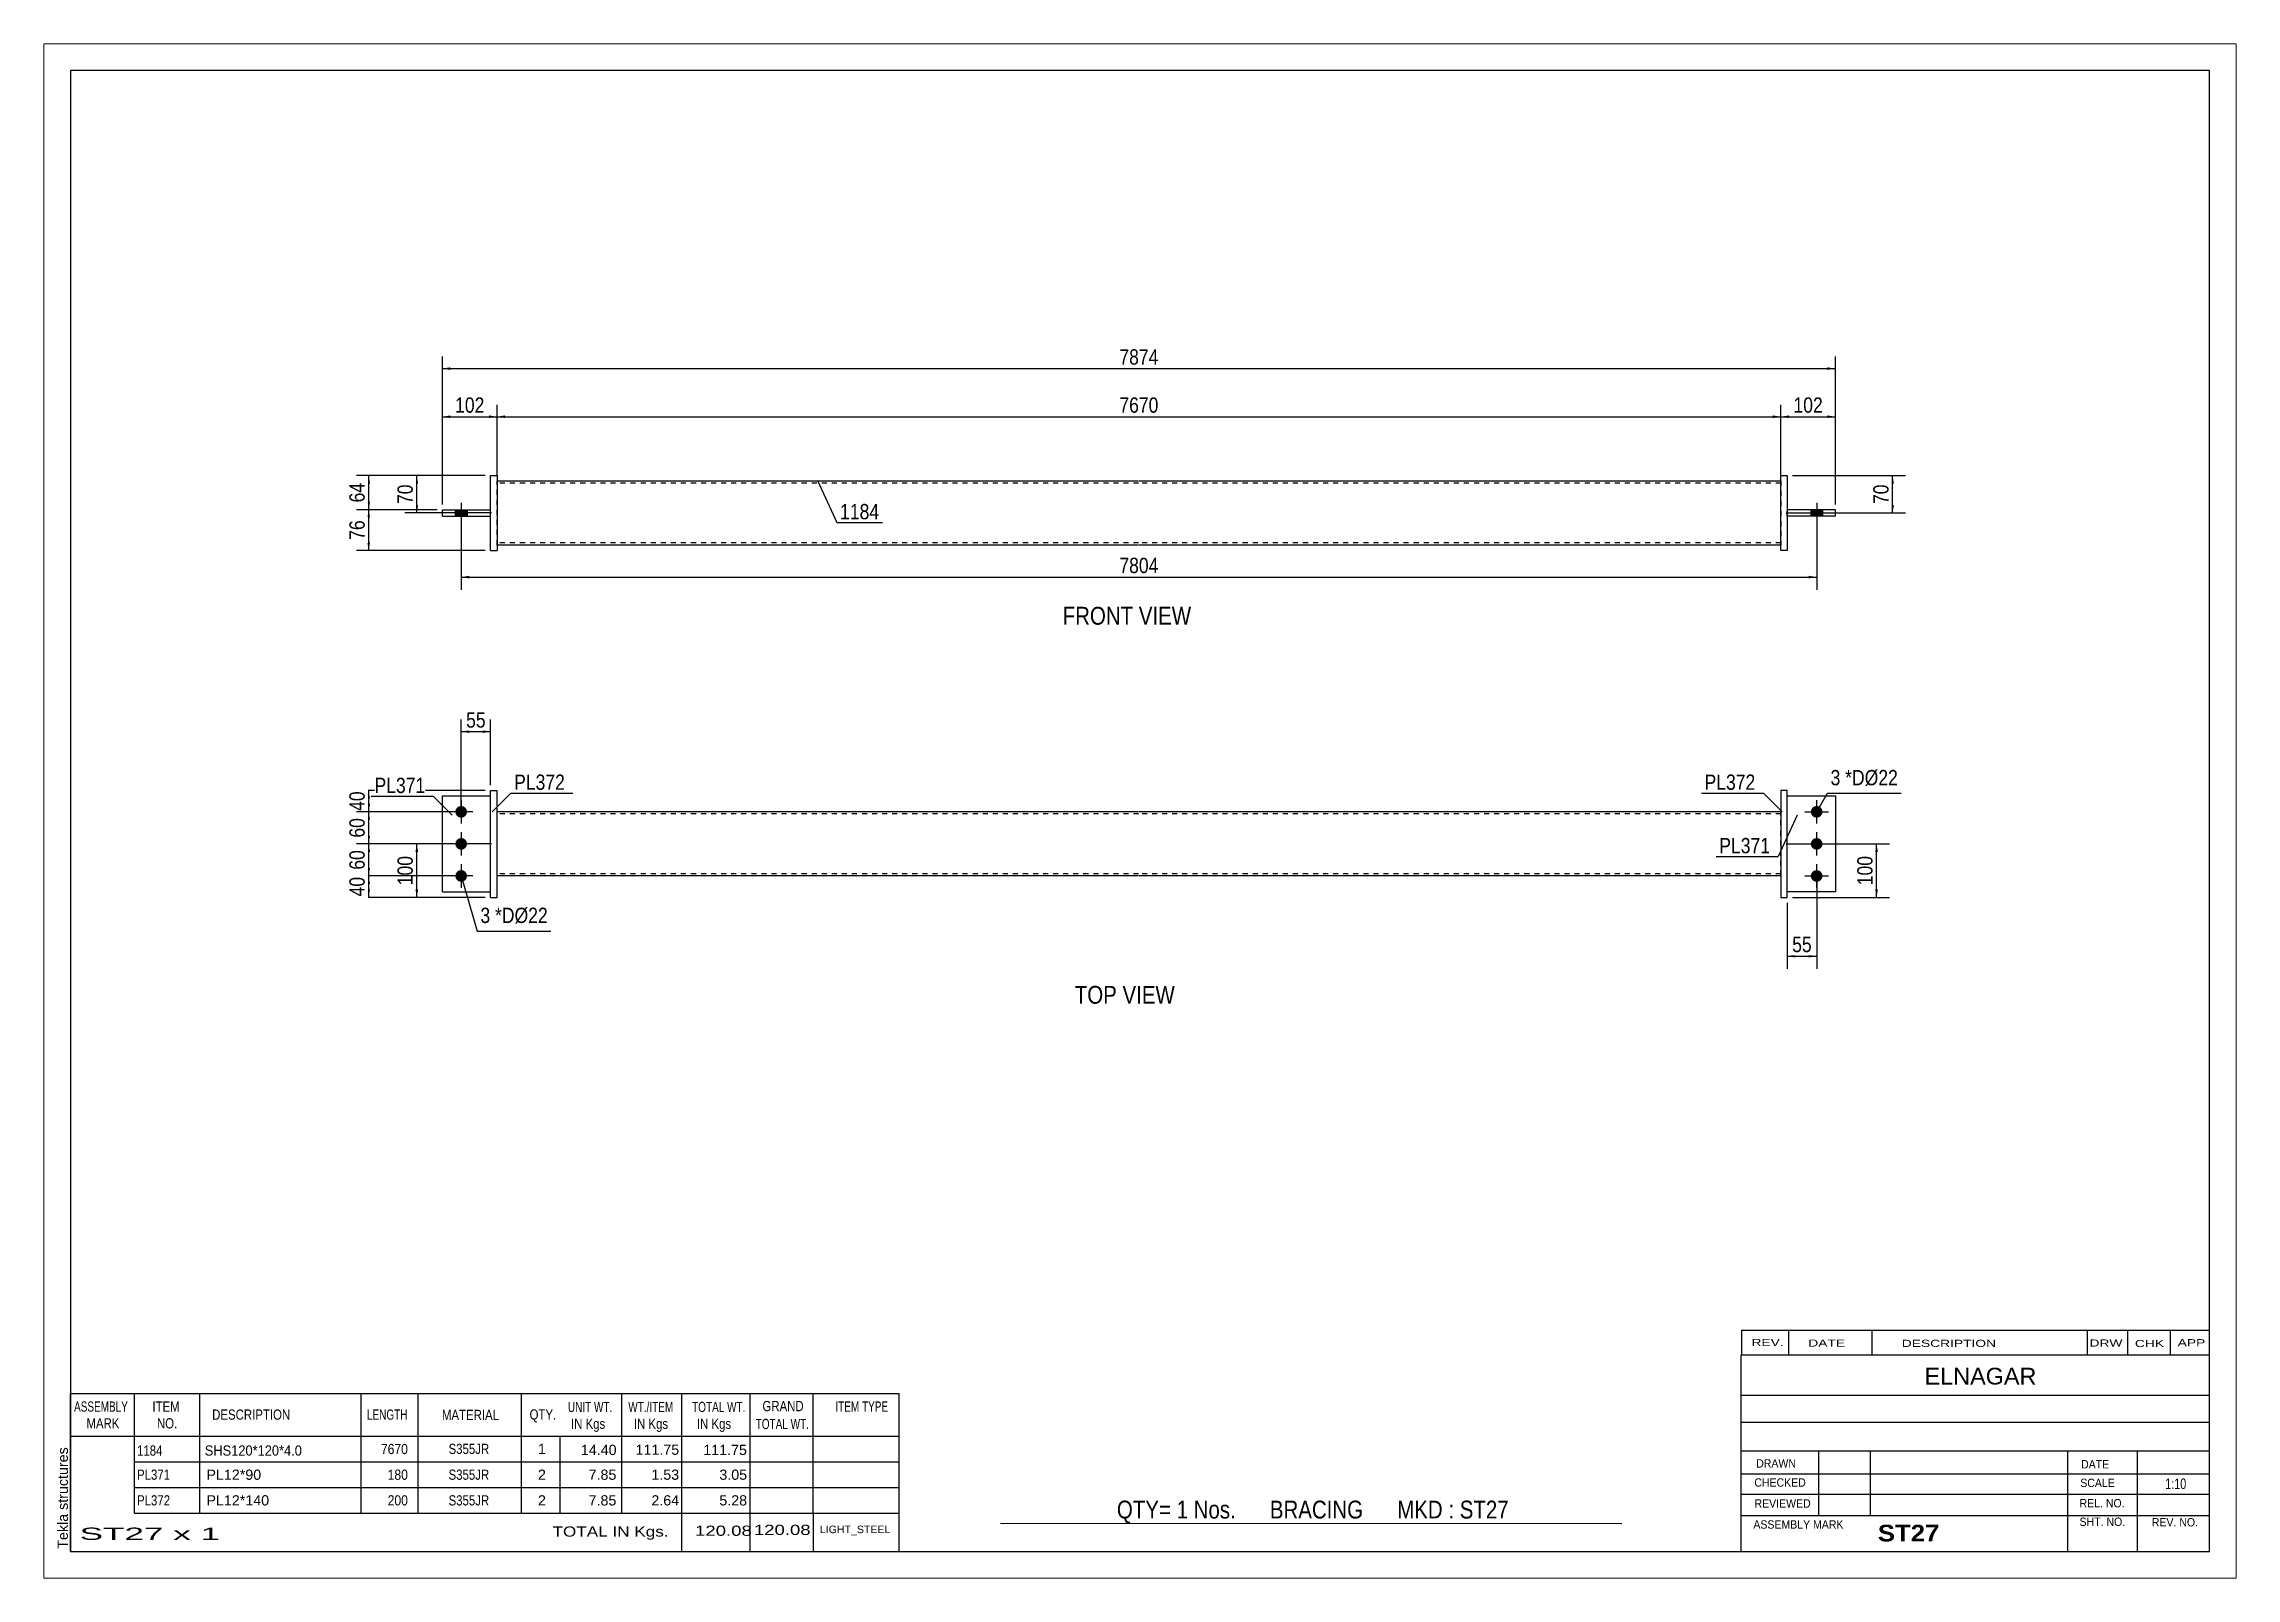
# Paper-space layout 'Layout1' of a CAD drawing. Header units: millimetres. Extents: x 0 to 410, y 0 to 287.
# The model-space entities are those that its viewports show. They can reach past a viewport. Long polylines and large blocks are cut down to what shows.
import ezdxf

# ---------------------------------------------------------------- set-up
doc = ezdxf.new("R2010")
doc.units = ezdxf.units.MM
doc.linetypes.add('DXK_LINE_DOT1', pattern=[1.8814, 0.9407, -0.9407])
doc.layers.add('Viewport layer', color=7, linetype='Continuous', plot=False)
doc.styles.add('Arial', font='ARIAL.TTF', dxfattribs={"height": 0.2})
doc.styles.add('Arial Bold', font='ARIALBD.TTF', dxfattribs={"height": 0.2})
doc.styles.add('Arial Narrow', font='ARIALN.TTF', dxfattribs={"height": 0.2})

# ---------------------------------------------------------------- blocks, each defined once
blk = doc.blocks.new('Unknown-629095460-1603')
at = {"color": 5, "linetype": 'Continuous'}
for p, q in [((405, 282), (5, 282)), ((5, 282), (5, 5)), ((405, 5), (405, 282)), ((5, 5), (405, 5))]:
    blk.add_line(p, q, dxfattribs=at)
at = {"color": 174, "linetype": 'Continuous', "style": 'Arial'}
blk.add_text('Tekla structures', height=1.9102, rotation=90, dxfattribs=at).set_placement((4.5, 5.5))
blk = doc.blocks.new('Unknown-629095460-11 - 1222')
at = {"color": 0, "linetype": 'Continuous'}
blk.add_wipeout([(214.61, 178.35), (214.61, 181.85), (190.54, 181.85), (190.54, 178.35)], dxfattribs=at)
at = {"color": 6, "linetype": 'Continuous', "style": 'Arial Narrow'}
blk.add_text('FRONT VIEW', height=3.34, dxfattribs=at).set_placement((190.54, 178.35))
blk = doc.blocks.new('Unknown-629095460-12 - 1249')
at = {"color": 0, "linetype": 'Continuous'}
blk.add_wipeout([(211.54, 107.45), (211.54, 110.95), (192.8, 110.95), (192.8, 107.45)], dxfattribs=at)
at = {"color": 6, "linetype": 'Continuous', "style": 'Arial Narrow'}
blk.add_text('TOP VIEW', height=3.34, dxfattribs=at).set_placement((192.8, 107.45))
blk = doc.blocks.new('Part-629095460-1239 - 1222')
at = {"color": 2, "linetype": 'Continuous'}
for p, q in [((83.55, 192.25), (83.55, 206.25)), ((83.55, 206.25), (84.75, 206.25)), ((84.75, 206.25), (84.75, 192.25)), ((83.55, 192.25), (84.75, 192.25))]:
    blk.add_line(p, q, dxfattribs=at)
blk = doc.blocks.new('Part-629095460-1238 - 1222')
at = {"color": 2, "linetype": 'Continuous'}
for p, q in [((74.55, 198.65), (74.55, 199.85)), ((74.55, 199.85), (83.55, 199.85)), ((74.55, 198.65), (83.55, 198.65))]:
    blk.add_line(p, q, dxfattribs=at)
at = {"color": 7, "linetype": 'DXK_LINE_DOT1'}
blk.add_line((83.55, 198.65), (83.55, 199.85), dxfattribs=at)
blk = doc.blocks.new('Part-629095460-1240 - 1222')
at = {"color": 2, "linetype": 'Continuous'}
for p, q in [((324.85, 192.25), (324.85, 206.25)), ((324.85, 206.25), (326.05, 206.25)), ((326.05, 206.25), (326.05, 192.25)), ((326.05, 192.25), (324.85, 192.25))]:
    blk.add_line(p, q, dxfattribs=at)
blk = doc.blocks.new('Part-629095460-1241 - 1222')
at = {"color": 2, "linetype": 'Continuous'}
for p, q in [((335.05, 199.85), (326.05, 199.85)), ((335.05, 198.65), (326.05, 198.65)), ((335.05, 198.65), (335.05, 199.85))]:
    blk.add_line(p, q, dxfattribs=at)
at = {"color": 7, "linetype": 'DXK_LINE_DOT1'}
blk.add_line((326.05, 198.65), (326.05, 199.85), dxfattribs=at)
blk = doc.blocks.new('Part-629095460-1242 - 1222')
at = {"color": 2, "linetype": 'Continuous'}
for p, q in [((84.75, 205.25), (204.75, 205.25)), ((204.85, 205.25), (324.85, 205.25)), ((204.75, 193.25), (84.75, 193.25)), ((324.85, 193.25), (204.85, 193.25))]:
    blk.add_line(p, q, dxfattribs=at)
at = {"color": 7, "linetype": 'DXK_LINE_DOT1'}
for p, q in [((84.75, 193.25), (84.75, 205.25)), ((324.85, 205.25), (324.85, 193.25)), ((204.75, 204.85), (84.75, 204.85)), ((324.85, 204.85), (204.85, 204.85)), ((204.75, 193.65), (84.75, 193.65)), ((324.85, 193.65), (204.85, 193.65))]:
    blk.add_line(p, q, dxfattribs=at)
blk = doc.blocks.new('Bolt-629095460-1243 - 1222')
at = {"linetype": 'Continuous'}
blk.add_hatch(color=3, dxfattribs=at).paths.add_polyline_path([(76.95, 198.65), (79.15, 198.65), (79.15, 199.85), (76.95, 199.85)])
blk.add_hatch(color=3, dxfattribs=at).paths.add_polyline_path([(76.95, 198.65), (79.15, 198.65), (79.15, 199.85), (76.95, 199.85)])
blk.add_hatch(color=3, dxfattribs=at).paths.add_polyline_path([(76.95, 198.65), (79.15, 198.65), (79.15, 199.85), (76.95, 199.85)])
at = {"color": 3, "linetype": 'Continuous'}
for p, q in [((78.05, 201.15), (78.05, 194.35)), ((78.05, 201.15), (78.05, 194.35)), ((78.05, 201.15), (78.05, 194.35)), ((76.95, 199.85), (76.95, 198.65)), ((76.95, 199.85), (76.95, 198.65)), ((76.95, 199.85), (76.95, 198.65)), ((79.15, 199.85), (79.15, 198.65)), ((79.15, 199.85), (79.15, 198.65)), ((79.15, 199.85), (79.15, 198.65))]:
    blk.add_line(p, q, dxfattribs=at)
blk = doc.blocks.new('Bolt-629095460-1244 - 1222')
at = {"linetype": 'Continuous'}
blk.add_hatch(color=3, dxfattribs=at).paths.add_polyline_path([(332.65, 199.85), (330.45, 199.85), (330.45, 198.65), (332.65, 198.65)])
blk.add_hatch(color=3, dxfattribs=at).paths.add_polyline_path([(332.65, 199.85), (330.45, 199.85), (330.45, 198.65), (332.65, 198.65)])
blk.add_hatch(color=3, dxfattribs=at).paths.add_polyline_path([(332.65, 199.85), (330.45, 199.85), (330.45, 198.65), (332.65, 198.65)])
at = {"color": 3, "linetype": 'Continuous'}
for p, q in [((331.55, 201.15), (331.55, 194.35)), ((331.55, 201.15), (331.55, 194.35)), ((331.55, 201.15), (331.55, 194.35)), ((330.45, 199.85), (330.45, 198.65)), ((330.45, 199.85), (330.45, 198.65)), ((330.45, 199.85), (330.45, 198.65)), ((332.65, 199.85), (332.65, 198.65)), ((332.65, 199.85), (332.65, 198.65)), ((332.65, 199.85), (332.65, 198.65))]:
    blk.add_line(p, q, dxfattribs=at)
blk = doc.blocks.new('Bolt-629095460-1256 - 1249')
at = {"linetype": 'Continuous'}
for points in [[(331.55, 144.45, -1), (331.55, 142.25, -1)], [(331.55, 138.45, -1), (331.55, 136.25, -1)], [(331.55, 132.45, -1), (331.55, 130.25, -1)]]:
    blk.add_hatch(color=3, dxfattribs=at).paths.add_polyline_path(points)
at = {"color": 3, "linetype": 'Continuous'}
for p, q in [((331.55, 141.15), (331.55, 145.55)), ((329.35, 143.35), (333.75, 143.35)), ((331.55, 135.15), (331.55, 139.55)), ((329.35, 137.35), (333.75, 137.35)), ((329.35, 131.35), (333.75, 131.35)), ((331.55, 129.15), (331.55, 133.55))]:
    blk.add_line(p, q, dxfattribs=at)
blk = doc.blocks.new('Part-629095460-1250 - 1249')
at = {"color": 2, "linetype": 'Continuous'}
for p, q in [((74.55, 128.35), (74.55, 146.35)), ((74.55, 146.35), (83.55, 146.35)), ((74.55, 128.35), (83.55, 128.35))]:
    blk.add_line(p, q, dxfattribs=at)
at = {"color": 7, "linetype": 'DXK_LINE_DOT1'}
blk.add_line((83.55, 128.35), (83.55, 146.35), dxfattribs=at)
blk = doc.blocks.new('Part-629095460-1251 - 1249')
at = {"color": 2, "linetype": 'Continuous'}
for p, q in [((83.55, 127.35), (83.55, 147.35)), ((83.55, 147.35), (84.75, 147.35)), ((84.75, 127.35), (84.75, 147.35)), ((83.55, 127.35), (84.75, 127.35))]:
    blk.add_line(p, q, dxfattribs=at)
blk = doc.blocks.new('Part-629095460-1252 - 1249')
at = {"color": 2, "linetype": 'Continuous'}
for p, q in [((324.85, 147.35), (324.85, 127.35)), ((326.05, 147.35), (324.85, 147.35)), ((326.05, 127.35), (326.05, 147.35)), ((324.85, 127.35), (326.05, 127.35))]:
    blk.add_line(p, q, dxfattribs=at)
blk = doc.blocks.new('Part-629095460-1253 - 1249')
at = {"color": 2, "linetype": 'Continuous'}
for p, q in [((326.05, 146.35), (335.05, 146.35)), ((335.05, 146.35), (335.05, 128.35)), ((335.05, 128.35), (326.05, 128.35))]:
    blk.add_line(p, q, dxfattribs=at)
at = {"color": 7, "linetype": 'DXK_LINE_DOT1'}
blk.add_line((326.05, 128.35), (326.05, 146.35), dxfattribs=at)
blk = doc.blocks.new('Part-629095460-1254 - 1249')
at = {"color": 2, "linetype": 'Continuous'}
for p, q in [((204.75, 143.35), (84.75, 143.35)), ((324.85, 143.35), (204.85, 143.35)), ((204.75, 131.35), (84.75, 131.35)), ((324.85, 131.35), (204.85, 131.35))]:
    blk.add_line(p, q, dxfattribs=at)
at = {"color": 7, "linetype": 'DXK_LINE_DOT1'}
for p, q in [((84.75, 131.35), (84.75, 143.35)), ((204.75, 142.95), (84.75, 142.95)), ((324.85, 142.95), (204.85, 142.95)), ((324.85, 131.35), (324.85, 143.35)), ((204.75, 131.75), (84.75, 131.75)), ((324.85, 131.75), (204.85, 131.75))]:
    blk.add_line(p, q, dxfattribs=at)
blk = doc.blocks.new('Bolt-629095460-1255 - 1249')
at = {"linetype": 'Continuous'}
for points in [[(78.05, 142.25, -1), (78.05, 144.45, -1)], [(78.05, 136.25, -1), (78.05, 138.45, -1)], [(78.05, 130.25, -1), (78.05, 132.45, -1)]]:
    blk.add_hatch(color=3, dxfattribs=at).paths.add_polyline_path(points)
at = {"color": 3, "linetype": 'Continuous'}
for p, q in [((78.05, 145.55), (78.05, 141.15)), ((80.25, 143.35), (75.85, 143.35)), ((78.05, 139.55), (78.05, 135.15)), ((80.25, 137.35), (75.85, 137.35)), ((80.25, 131.35), (75.85, 131.35)), ((78.05, 133.55), (78.05, 129.15))]:
    blk.add_line(p, q, dxfattribs=at)
blk = doc.blocks.new('StraightDimension-629095460-1288 - 1222')
at = {"linetype": 'Continuous'}
for points in [[(326.35, 217), (324.85, 217.25), (326.35, 217.5)], [(333.55, 217.5), (335.05, 217.25), (333.55, 217)]]:
    blk.add_hatch(color=7, dxfattribs=at).paths.add_polyline_path(points)
at = {"color": 7, "linetype": 'Continuous'}
for p, q in [((324.85, 206.25), (324.85, 219.5)), ((335.05, 200.85), (335.05, 219.5)), ((324.85, 217.25), (335.05, 217.25))]:
    blk.add_line(p, q, dxfattribs=at)
at = {"color": 0}
blk.add_wipeout([(333.29, 217.4), (333.29, 221.6), (326.61, 221.6), (326.61, 217.4)], dxfattribs=at)
at = {"color": 3, "style": 'Arial Narrow'}
blk.add_text('102', height=2.863, dxfattribs=at).set_placement((327.21, 218))
blk = doc.blocks.new('StraightDimension-629095460-1296 - 1222')
at = {"linetype": 'Continuous'}
for points in [[(76.05, 226), (74.55, 226.25), (76.05, 226.5)], [(333.55, 226.5), (335.05, 226.25), (333.55, 226)]]:
    blk.add_hatch(color=7, dxfattribs=at).paths.add_polyline_path(points)
at = {"color": 7, "linetype": 'Continuous'}
for p, q in [((74.55, 200.85), (74.55, 228.5)), ((74.55, 226.25), (335.05, 226.25)), ((335.05, 200.85), (335.05, 228.5))]:
    blk.add_line(p, q, dxfattribs=at)
at = {"color": 0}
blk.add_wipeout([(209.06, 226.4), (209.06, 230.6), (200.54, 230.6), (200.54, 226.4)], dxfattribs=at)
at = {"color": 3, "style": 'Arial Narrow'}
blk.add_text('7874', height=2.863, dxfattribs=at).set_placement((201.14, 227))
blk = doc.blocks.new('StraightDimension-629095460-1263 - 1222')
at = {"linetype": 'Continuous'}
for points in [[(69.5, 204.75), (69.75, 206.25), (70, 204.75)], [(70, 200.75), (69.75, 199.25), (69.5, 200.75)]]:
    blk.add_hatch(color=7, dxfattribs=at).paths.add_polyline_path(points)
at = {"color": 7, "linetype": 'Continuous'}
for p, q in [((82.55, 206.25), (67.5, 206.25)), ((69.75, 199.25), (69.75, 206.25)), ((83.75, 199.25), (67.5, 199.25))]:
    blk.add_line(p, q, dxfattribs=at)
at = {"color": 0}
blk.add_wipeout([(69.6, 205.18), (65.4, 205.18), (65.4, 200.32), (69.6, 200.32)], dxfattribs=at)
at = {"color": 3, "style": 'Arial Narrow'}
blk.add_text('70', height=2.863, rotation=90.0002, dxfattribs=at).set_placement((69, 200.92))
blk = doc.blocks.new('StraightDimension-629095460-1269 - 1222')
at = {"linetype": 'Continuous'}
for points in [[(345.5, 204.75), (345.75, 206.25), (346, 204.75)], [(346, 200.75), (345.75, 199.25), (345.5, 200.75)]]:
    blk.add_hatch(color=7, dxfattribs=at).paths.add_polyline_path(points)
at = {"color": 7, "linetype": 'Continuous'}
for p, q in [((327.05, 206.25), (348.15, 206.25)), ((345.75, 199.25), (345.75, 206.25)), ((325.85, 199.25), (348.15, 199.25))]:
    blk.add_line(p, q, dxfattribs=at)
at = {"color": 0}
blk.add_wipeout([(345.6, 205.18), (341.4, 205.18), (341.4, 200.32), (345.6, 200.32)], dxfattribs=at)
at = {"color": 3, "style": 'Arial Narrow'}
blk.add_text('70', height=2.863, rotation=90.0002, dxfattribs=at).set_placement((345, 200.92))
blk = doc.blocks.new('StraightDimension-629095460-1274 - 1222')
at = {"linetype": 'Continuous'}
for points in [[(60.5, 204.75), (60.75, 206.25), (61, 204.75)], [(61, 201.35), (60.75, 199.85), (60.5, 201.35)]]:
    blk.add_hatch(color=7, dxfattribs=at).paths.add_polyline_path(points)
at = {"color": 7, "linetype": 'Continuous'}
for p, q in [((82.55, 206.25), (58.5, 206.25)), ((60.75, 199.85), (60.75, 206.25)), ((73.55, 199.85), (58.5, 199.85))]:
    blk.add_line(p, q, dxfattribs=at)
at = {"color": 0}
blk.add_wipeout([(60.6, 205.48), (56.4, 205.48), (56.4, 200.62), (60.6, 200.62)], dxfattribs=at)
at = {"color": 3, "style": 'Arial Narrow'}
blk.add_text('64', height=2.863, rotation=90.0002, dxfattribs=at).set_placement((60, 201.22))
blk = doc.blocks.new('StraightDimension-629095460-1275 - 1222')
at = {"linetype": 'Continuous'}
for points in [[(60.5, 198.35), (60.75, 199.85), (61, 198.35)], [(61, 193.75), (60.75, 192.25), (60.5, 193.75)]]:
    blk.add_hatch(color=7, dxfattribs=at).paths.add_polyline_path(points)
at = {"color": 7, "linetype": 'Continuous'}
for p, q in [((73.55, 199.85), (58.5, 199.85)), ((60.75, 192.25), (60.75, 199.85)), ((82.55, 192.25), (58.5, 192.25))]:
    blk.add_line(p, q, dxfattribs=at)
at = {"color": 0}
blk.add_wipeout([(60.6, 198.48), (56.4, 198.48), (56.4, 193.62), (60.6, 193.62)], dxfattribs=at)
at = {"color": 3, "style": 'Arial Narrow'}
blk.add_text('76', height=2.863, rotation=90.0002, dxfattribs=at).set_placement((60, 194.22))
blk = doc.blocks.new('StraightDimension-629095460-1282 - 1222')
at = {"linetype": 'Continuous'}
for points in [[(79.55, 187), (78.05, 187.25), (79.55, 187.5)], [(330.05, 187.5), (331.55, 187.25), (330.05, 187)]]:
    blk.add_hatch(color=7, dxfattribs=at).paths.add_polyline_path(points)
at = {"color": 7, "linetype": 'Continuous'}
for p, q in [((78.05, 197.65), (78.05, 184.85)), ((331.55, 197.65), (331.55, 184.85)), ((78.05, 187.25), (331.55, 187.25))]:
    blk.add_line(p, q, dxfattribs=at)
at = {"color": 0}
blk.add_wipeout([(209.06, 187.4), (209.06, 191.6), (200.54, 191.6), (200.54, 187.4)], dxfattribs=at)
at = {"color": 3, "style": 'Arial Narrow'}
blk.add_text('7804', height=2.863, dxfattribs=at).set_placement((201.14, 188))
blk = doc.blocks.new('StraightDimension-629095460-1289 - 1222')
at = {"linetype": 'Continuous'}
for points in [[(86.25, 217), (84.75, 217.25), (86.25, 217.5)], [(323.35, 217.5), (324.85, 217.25), (323.35, 217)]]:
    blk.add_hatch(color=7, dxfattribs=at).paths.add_polyline_path(points)
at = {"color": 7, "linetype": 'Continuous'}
for p, q in [((84.75, 206.25), (84.75, 219.5)), ((324.85, 206.25), (324.85, 219.5)), ((84.75, 217.25), (324.85, 217.25))]:
    blk.add_line(p, q, dxfattribs=at)
at = {"color": 0}
blk.add_wipeout([(209.06, 217.4), (209.06, 221.6), (200.54, 221.6), (200.54, 217.4)], dxfattribs=at)
at = {"color": 3, "style": 'Arial Narrow'}
blk.add_text('7670', height=2.863, dxfattribs=at).set_placement((201.14, 218))
blk = doc.blocks.new('StraightDimension-629095460-1290 - 1222')
at = {"linetype": 'Continuous'}
for points in [[(76.05, 217), (74.55, 217.25), (76.05, 217.5)], [(83.25, 217.5), (84.75, 217.25), (83.25, 217)]]:
    blk.add_hatch(color=7, dxfattribs=at).paths.add_polyline_path(points)
at = {"color": 7, "linetype": 'Continuous'}
for p, q in [((74.55, 200.85), (74.55, 219.5)), ((84.75, 206.25), (84.75, 219.5)), ((74.55, 217.25), (84.75, 217.25))]:
    blk.add_line(p, q, dxfattribs=at)
at = {"color": 0}
blk.add_wipeout([(82.99, 217.4), (82.99, 221.6), (76.31, 221.6), (76.31, 217.4)], dxfattribs=at)
at = {"color": 3, "style": 'Arial Narrow'}
blk.add_text('102', height=2.863, dxfattribs=at).set_placement((76.91, 218))
blk = doc.blocks.new('StraightDimension-629095460-1310 - 1249')
at = {"linetype": 'Continuous'}
for points in [[(60.5, 145.85), (60.75, 147.35), (61, 145.85)], [(61, 144.85), (60.75, 143.35), (60.5, 144.85)]]:
    blk.add_hatch(color=7, dxfattribs=at).paths.add_polyline_path(points)
at = {"color": 7, "linetype": 'Continuous'}
for p, q in [((82.55, 147.35), (58.5, 147.35)), ((60.75, 143.35), (60.75, 147.35)), ((77.05, 143.35), (58.5, 143.35))]:
    blk.add_line(p, q, dxfattribs=at)
at = {"color": 0}
blk.add_wipeout([(60.6, 147.78), (56.4, 147.78), (56.4, 142.92), (60.6, 142.92)], dxfattribs=at)
at = {"color": 3, "style": 'Arial Narrow'}
blk.add_text('40', height=2.863, rotation=90.0002, dxfattribs=at).set_placement((60, 143.52))
blk = doc.blocks.new('StraightDimension-629095460-1300 - 1249')
at = {"linetype": 'Continuous'}
for points in [[(69.5, 135.85), (69.75, 137.35), (70, 135.85)], [(70, 128.85), (69.75, 127.35), (69.5, 128.85)]]:
    blk.add_hatch(color=7, dxfattribs=at).paths.add_polyline_path(points)
at = {"color": 7, "linetype": 'Continuous'}
for p, q in [((83.75, 137.35), (67.5, 137.35)), ((69.75, 127.35), (69.75, 137.35)), ((82.55, 127.35), (67.5, 127.35))]:
    blk.add_line(p, q, dxfattribs=at)
at = {"color": 0}
blk.add_wipeout([(69.6, 135.69), (65.4, 135.69), (65.4, 129.01), (69.6, 129.01)], dxfattribs=at)
at = {"color": 3, "style": 'Arial Narrow'}
blk.add_text('100', height=2.863, rotation=90.0002, dxfattribs=at).set_placement((69, 129.61))
blk = doc.blocks.new('StraightDimension-629095460-1305 - 1249')
at = {"linetype": 'Continuous'}
for points in [[(342.5, 135.85), (342.75, 137.35), (343, 135.85)], [(343, 128.85), (342.75, 127.35), (342.5, 128.85)]]:
    blk.add_hatch(color=7, dxfattribs=at).paths.add_polyline_path(points)
at = {"color": 7, "linetype": 'Continuous'}
for p, q in [((325.85, 137.35), (345.15, 137.35)), ((342.75, 127.35), (342.75, 137.35)), ((327.05, 127.35), (345.15, 127.35))]:
    blk.add_line(p, q, dxfattribs=at)
at = {"color": 0}
blk.add_wipeout([(342.6, 135.69), (338.4, 135.69), (338.4, 129.01), (342.6, 129.01)], dxfattribs=at)
at = {"color": 3, "style": 'Arial Narrow'}
blk.add_text('100', height=2.863, rotation=90.0002, dxfattribs=at).set_placement((342, 129.61))
blk = doc.blocks.new('StraightDimension-629095460-1311 - 1249')
at = {"linetype": 'Continuous'}
for points in [[(60.5, 141.85), (60.75, 143.35), (61, 141.85)], [(61, 138.85), (60.75, 137.35), (60.5, 138.85)]]:
    blk.add_hatch(color=7, dxfattribs=at).paths.add_polyline_path(points)
at = {"color": 7, "linetype": 'Continuous'}
for p, q in [((77.05, 143.35), (58.5, 143.35)), ((60.75, 137.35), (60.75, 143.35)), ((77.05, 137.35), (58.5, 137.35))]:
    blk.add_line(p, q, dxfattribs=at)
at = {"color": 0}
blk.add_wipeout([(60.6, 142.78), (56.4, 142.78), (56.4, 137.92), (60.6, 137.92)], dxfattribs=at)
at = {"color": 3, "style": 'Arial Narrow'}
blk.add_text('60', height=2.863, rotation=90.0002, dxfattribs=at).set_placement((60, 138.52))
blk = doc.blocks.new('StraightDimension-629095460-1312 - 1249')
at = {"linetype": 'Continuous'}
for points in [[(60.5, 135.85), (60.75, 137.35), (61, 135.85)], [(61, 132.85), (60.75, 131.35), (60.5, 132.85)]]:
    blk.add_hatch(color=7, dxfattribs=at).paths.add_polyline_path(points)
at = {"color": 7, "linetype": 'Continuous'}
for p, q in [((77.05, 137.35), (58.5, 137.35)), ((60.75, 131.35), (60.75, 137.35)), ((77.05, 131.35), (58.5, 131.35))]:
    blk.add_line(p, q, dxfattribs=at)
at = {"color": 0}
blk.add_wipeout([(60.6, 136.78), (56.4, 136.78), (56.4, 131.92), (60.6, 131.92)], dxfattribs=at)
at = {"color": 3, "style": 'Arial Narrow'}
blk.add_text('60', height=2.863, rotation=90.0002, dxfattribs=at).set_placement((60, 132.52))
blk = doc.blocks.new('StraightDimension-629095460-1313 - 1249')
at = {"linetype": 'Continuous'}
for points in [[(60.5, 129.85), (60.75, 131.35), (61, 129.85)], [(61, 128.85), (60.75, 127.35), (60.5, 128.85)]]:
    blk.add_hatch(color=7, dxfattribs=at).paths.add_polyline_path(points)
at = {"color": 7, "linetype": 'Continuous'}
for p, q in [((77.05, 131.35), (58.5, 131.35)), ((60.75, 127.35), (60.75, 131.35)), ((82.55, 127.35), (58.5, 127.35))]:
    blk.add_line(p, q, dxfattribs=at)
at = {"color": 0}
blk.add_wipeout([(60.6, 131.78), (56.4, 131.78), (56.4, 126.92), (60.6, 126.92)], dxfattribs=at)
at = {"color": 3, "style": 'Arial Narrow'}
blk.add_text('40', height=2.863, rotation=90.0002, dxfattribs=at).set_placement((60, 127.52))
blk = doc.blocks.new('StraightDimension-629095460-1326 - 1249')
at = {"linetype": 'Continuous'}
for points in [[(79.55, 158.1), (78.05, 158.35), (79.55, 158.6)], [(82.05, 158.6), (83.55, 158.35), (82.05, 158.1)]]:
    blk.add_hatch(color=7, dxfattribs=at).paths.add_polyline_path(points)
at = {"color": 7, "linetype": 'Continuous'}
for p, q in [((78.05, 144.35), (78.05, 160.6)), ((83.55, 148.35), (83.55, 160.6)), ((78.05, 158.35), (83.55, 158.35))]:
    blk.add_line(p, q, dxfattribs=at)
at = {"color": 0}
blk.add_wipeout([(83.23, 158.5), (83.23, 162.7), (78.37, 162.7), (78.37, 158.5)], dxfattribs=at)
at = {"color": 3, "style": 'Arial Narrow'}
blk.add_text('55', height=2.863, dxfattribs=at).set_placement((78.97, 159.1))
blk = doc.blocks.new('StraightDimension-629095460-1331 - 1249')
at = {"linetype": 'Continuous'}
for points in [[(327.55, 116.1), (326.05, 116.35), (327.55, 116.6)], [(330.05, 116.6), (331.55, 116.35), (330.05, 116.1)]]:
    blk.add_hatch(color=7, dxfattribs=at).paths.add_polyline_path(points)
at = {"color": 7, "linetype": 'Continuous'}
for p, q in [((331.55, 130.35), (331.55, 113.95)), ((326.05, 126.35), (326.05, 113.95)), ((326.05, 116.35), (331.55, 116.35))]:
    blk.add_line(p, q, dxfattribs=at)
at = {"color": 0}
blk.add_wipeout([(331.23, 116.5), (331.23, 120.7), (326.37, 120.7), (326.37, 116.5)], dxfattribs=at)
at = {"color": 3, "style": 'Arial Narrow'}
blk.add_text('55', height=2.863, dxfattribs=at).set_placement((326.97, 117.1))
blk = doc.blocks.new('CBS_NAME_BLOG-629095460-1619')
at = {"color": 7, "linetype": 'Continuous'}
for p, q in [((317.41, 41.75), (404.93, 41.75)), ((317.41, 5.04), (317.41, 41.75)), ((317.41, 34.21), (404.93, 34.21)), ((317.48, 29.16), (405, 29.16)), ((317.41, 23.79), (404.93, 23.79)), ((331.93, 11.68), (331.93, 23.78)), ((341.62, 11.71), (341.62, 23.78)), ((378.53, 5.04), (378.53, 23.77)), ((391.58, 5.04), (391.58, 23.78)), ((317.42, 19.49), (405, 19.51)), ((317.41, 15.74), (404.93, 15.74)), ((317.41, 11.7), (404.93, 11.7)), ((317.41, 5), (405, 5))]:
    blk.add_line(p, q, dxfattribs=at)
at = {"color": 3, "linetype": 'Continuous', "style": 'Arial'}
blk.add_text('ELNAGAR', height=3.133, dxfattribs=at).set_placement((351.73, 36.22))
at = {"color": 3, "linetype": 'Continuous'}
for s, height, style, width, p in [('DRAWN', 1.566, 'Arial', 0.9, (320.24, 20.68)), ('DATE', 1.566, 'Arial', 0.9, (381, 20.52)), ('CHECKED', 1.566, 'Arial', 0.9, (319.89, 17.11)), ('SCALE', 1.566, 'Arial', 0.9, (380.85, 17.04)), ('1:10', 1.957, 'Arial Narrow', 0.9, (396.74, 16.68)), ('REVIEWED', 1.566, 'Arial', 0.9, (319.93, 13.19)), ('REL. NO.', 1.566, 'Arial', 0.9, (380.71, 13.24)), ('ASSEMBLY MARK', 1.5663, 'Arial', 0.9, (319.71, 9.26)), ('ST27', 3.131, 'Arial Bold', 1.1, (342.99, 6.86)), ('SHT. NO.', 1.566, 'Arial', 0.9, (380.71, 9.77)), ('REV. NO.', 1.566, 'Arial', 0.9, (394.23, 9.68))]:
    blk.add_text(s, height=height, dxfattribs=dict(at, style=style, width=width)).set_placement(p)
blk = doc.blocks.new('CBS_BOM-629095460-1617')
at = {"color": 7, "linetype": 'Continuous'}
for p, q in [((4.97, 26.57), (4.97, 34.57)), ((4.97, 34.57), (159.89, 34.57)), ((16.97, 26.57), (16.97, 34.57)), ((29.16, 26.57), (29.16, 34.57)), ((59.32, 26.57), (59.32, 34.57)), ((70, 26.57), (70, 34.57)), ((89.32, 26.57), (89.32, 34.57)), ((108.12, 26.57), (108.12, 34.57)), ((119.33, 26.57), (119.33, 34.57)), ((132.12, 26.57), (132.12, 34.57)), ((143.87, 26.57), (143.87, 34.57)), ((159.89, 34.56), (159.89, 26.58)), ((4.97, 26.57), (159.89, 26.57)), ((4.97, 21.77), (4.97, 26.57)), ((16.97, 21.77), (16.97, 26.57)), ((29.16, 21.77), (29.16, 26.57)), ((59.32, 21.77), (59.32, 26.57)), ((70, 21.77), (70, 26.57)), ((89.32, 21.77), (89.32, 26.57)), ((96.58, 21.77), (96.58, 26.57)), ((108.12, 21.77), (108.12, 26.57)), ((119.33, 21.77), (119.33, 26.57)), ((132.12, 21.77), (132.12, 26.57)), ((143.89, 21.77), (143.89, 26.57)), ((159.89, 26.57), (159.89, 21.77)), ((4.97, 16.97), (4.97, 21.77)), ((16.97, 21.77), (159.89, 21.77)), ((16.97, 16.97), (16.97, 21.77)), ((29.16, 16.97), (29.16, 21.77)), ((59.32, 16.97), (59.32, 21.77)), ((70, 16.97), (70, 21.77)), ((89.32, 16.97), (89.32, 21.77)), ((96.58, 16.97), (96.58, 21.77)), ((108.12, 16.97), (108.12, 21.77)), ((119.33, 16.97), (119.33, 21.77)), ((132.12, 16.97), (132.12, 21.77)), ((143.89, 16.97), (143.89, 21.77)), ((159.89, 21.76), (159.89, 16.97)), ((4.97, 12.17), (4.97, 16.97)), ((16.97, 16.97), (159.89, 16.97)), ((16.97, 12.17), (16.97, 16.97)), ((29.16, 12.17), (29.16, 16.97)), ((59.32, 12.17), (59.32, 16.97)), ((70, 12.17), (70, 16.97)), ((89.32, 12.17), (89.32, 16.97)), ((96.58, 12.17), (96.58, 16.97)), ((108.12, 12.17), (108.12, 16.97)), ((119.33, 12.17), (119.33, 16.97)), ((132.12, 12.17), (132.12, 16.97)), ((143.89, 12.17), (143.89, 16.97)), ((159.89, 16.96), (159.89, 12.17)), ((4.97, 4.97), (4.97, 12.15)), ((16.97, 12.17), (159.89, 12.17)), ((119.33, 4.97), (119.33, 12.15)), ((132.12, 4.97), (132.12, 12.15)), ((143.93, 4.97), (143.93, 12.15)), ((159.89, 12.17), (159.89, 4.97)), ((4.97, 4.97), (159.89, 4.97))]:
    blk.add_line(p, q, dxfattribs=at)
at = {"color": 3, "linetype": 'Continuous', "style": 'Arial'}
for s, height, width, p in [('ASSEMBLY', 1.91, 0.7, (5.65, 31.14)), ('ITEM', 1.91, 0.8, (20.3, 31.14)), ('UNIT WT.', 1.91, 0.7, (98.01, 31.07)), ('WT./ITEM', 1.91, 0.7, (109.3, 31.07)), ('TOTAL WT.', 1.91, 0.7, (121.24, 31.07)), ('GRAND', 1.91, 0.8, (134.39, 31.23)), ('ITEM TYPE', 1.91, 0.7, (148.03, 31.15)), ('MARK', 1.91, 0.8, (7.97, 28.01)), ('NO.', 1.91, 0.8, (21.15, 28.01)), ('DESCRIPTION', 1.9102, 0.8, (31.48, 29.64)), ('LENGTH', 1.91, 0.7, (60.43, 29.64)), ('MATERIAL', 1.91, 0.8, (74.45, 29.59)), ('QTY.', 1.91, 0.8, (90.84, 29.67)), ('IN Kgs', 1.91, 0.8, (98.59, 27.93)), ('IN Kgs', 1.91, 0.8, (110.34, 27.93)), ('IN Kgs', 1.91, 0.8, (122.13, 27.93)), ('TOTAL WT.', 1.91, 0.7, (133.13, 27.89))]:
    blk.add_text(s, height=height, dxfattribs=dict(at, width=width)).set_placement(p)
at = {"color": 7, "linetype": 'Continuous', "style": 'Arial'}
for s, height, width, p in [('1184', 1.91, 0.8, (17.43, 22.92)), ('SHS120*120*4.0', 1.9102, 0.9, (30.1, 22.92)), ('7670', 1.91, 0.85, (63.04, 23.2)), ('S355JR', 1.91, 0.8, (75.69, 23.23)), ('PL371', 1.91, 0.8, (17.43, 18.4)), ('180', 1.91, 0.85, (64.3, 18.4)), ('S355JR', 1.91, 0.8, (75.69, 18.4)), ('PL372', 1.91, 0.8, (17.43, 13.6)), ('200', 1.91, 0.85, (64.3, 13.6)), ('S355JR', 1.91, 0.8, (75.69, 13.6))]:
    blk.add_text(s, height=height, dxfattribs=dict(at, width=width)).set_placement(p)
for s, p in [('1', (92.41, 23.23)), ('14.40', (100.44, 23.04)), ('111.75', (110.66, 23.07)), ('111.75', (123.33, 23.04)), ('PL12*90', (30.41, 18.4)), ('2', (92.41, 18.4)), ('7.85', (101.88, 18.4)), ('1.53', (113.62, 18.4)), ('3.05', (126.33, 18.4)), ('PL12*140', (30.41, 13.6)), ('2', (92.41, 13.6)), ('7.85', (101.88, 13.6)), ('2.64', (113.62, 13.6)), ('5.28', (126.33, 13.6))]:
    blk.add_text(s, height=1.91, dxfattribs=at).set_placement(p)
at = {"color": 6, "linetype": 'Continuous', "style": 'Arial'}
for s, height, width, p in [('ST27 x 1', 2.292, 2.05, (6.69, 7.16)), ('TOTAL IN Kgs.', 1.9102, 1.2, (95.13, 7.77)), ('120.08', 1.91, 1.3, (121.79, 7.92)), ('120.08', 1.91, 1.3, (132.79, 8.08))]:
    blk.add_text(s, height=height, dxfattribs=dict(at, width=width)).set_placement(p)
blk.add_text('LIGHT_STEEL', height=1.4135, dxfattribs=at).set_placement((145.14, 8.42))
blk = doc.blocks.new('CBS_CALLOFF-629095460-1618')
at = {"color": 7, "linetype": 'Continuous'}
blk.add_line((178.88, 10.27), (295.11, 10.25), dxfattribs=at)
at = {"color": 3, "linetype": 'Continuous', "style": 'Arial Narrow'}
blk.add_text('QTY= 1 Nos.      BRACING      MKD : ST27', height=3.3405, dxfattribs=at).set_placement((200.68, 11.16))
blk = doc.blocks.new('CBS_REVISION-629095460-1620')
at = {"color": 7, "linetype": 'Continuous'}
for p, q in [((317.49, 46.38), (404.99, 46.38)), ((317.49, 46.38), (317.49, 41.75)), ((326.29, 46.38), (326.29, 41.75)), ((341.88, 46.38), (341.88, 41.81)), ((382.14, 46.38), (382.14, 41.75)), ((389.68, 46.38), (389.68, 41.75)), ((397.63, 46.38), (397.63, 41.75)), ((317.49, 41.75), (404.99, 41.75))]:
    blk.add_line(p, q, dxfattribs=at)
at = {"color": 7, "style": 'Arial Narrow', "width": 1.7}
for s, height, p in [('REV.', 1.326, (319.35, 43.43)), ('DATE', 1.326, (329.98, 43.31)), ('DESCRIPTION', 1.3257, (347.46, 43.26)), ('DRW', 1.326, (382.57, 43.32)), ('CHK', 1.326, (391.06, 43.23)), ('APP', 1.326, (399.06, 43.38))]:
    blk.add_text(s, height=height, dxfattribs=at).set_placement(p)
blk = doc.blocks.new('Mark-629095460-1348 - 1222')
at = {"color": 0}
blk.add_wipeout([(156.22, 198.07), (156.22, 201.07), (148.91, 201.07), (148.91, 198.07)], dxfattribs=at)
blk.add_wipeout([(156.22, 198.07), (156.22, 201.07), (148.91, 201.07), (148.91, 198.07)], dxfattribs=at)
at = {"color": 7, "linetype": 'Continuous'}
for p, q in [((144.77, 205.2), (148.31, 197.47)), ((148.31, 197.47), (156.82, 197.47))]:
    blk.add_line(p, q, dxfattribs=at)
at = {"color": 3, "style": 'Arial Narrow'}
blk.add_text('1184', height=2.863, dxfattribs=at).set_placement((148.91, 198.07))
blk = doc.blocks.new('Mark-629095460-1336 - 1249')
at = {"color": 0}
blk.add_wipeout([(71.34, 146.86), (71.34, 149.86), (61.84, 149.86), (61.84, 146.86)], dxfattribs=at)
blk.add_wipeout([(71.34, 146.86), (71.34, 149.86), (61.84, 149.86), (61.84, 146.86)], dxfattribs=at)
at = {"color": 7, "linetype": 'Continuous'}
for p in [(61.24, 146.26), (76.38, 142.72)]:
    blk.add_line(p, (72.84, 146.26), dxfattribs=at)
at = {"color": 3, "style": 'Arial Narrow'}
blk.add_text('PL371', height=2.863, dxfattribs=at).set_placement((61.84, 146.86))
blk = doc.blocks.new('Mark-629095460-1339 - 1249')
at = {"color": 0}
blk.add_wipeout([(97.46, 147.46), (97.46, 150.46), (87.95, 150.46), (87.95, 147.46)], dxfattribs=at)
blk.add_wipeout([(97.46, 147.46), (97.46, 150.46), (87.95, 150.46), (87.95, 147.46)], dxfattribs=at)
at = {"color": 7, "linetype": 'Continuous'}
for p, q in [((83.82, 143.32), (87.35, 146.86)), ((87.35, 146.86), (98.96, 146.86))]:
    blk.add_line(p, q, dxfattribs=at)
at = {"color": 3, "style": 'Arial Narrow'}
blk.add_text('PL372', height=2.863, dxfattribs=at).set_placement((87.95, 147.46))
blk = doc.blocks.new('Mark-629095460-1342 - 1249')
at = {"color": 0}
blk.add_wipeout([(320.08, 147.46), (320.08, 150.46), (310.58, 150.46), (310.58, 147.46)], dxfattribs=at)
blk.add_wipeout([(320.08, 147.46), (320.08, 150.46), (310.58, 150.46), (310.58, 147.46)], dxfattribs=at)
at = {"color": 7, "linetype": 'Continuous'}
for p in [(309.98, 146.86), (325.12, 143.32)]:
    blk.add_line(p, (321.58, 146.86), dxfattribs=at)
at = {"color": 3, "style": 'Arial Narrow'}
blk.add_text('PL372', height=2.863, dxfattribs=at).set_placement((310.58, 147.46))
blk = doc.blocks.new('Mark-629095460-1345 - 1249')
at = {"color": 0}
blk.add_wipeout([(322.84, 135.59), (322.84, 138.59), (313.34, 138.59), (313.34, 135.59)], dxfattribs=at)
blk.add_wipeout([(322.84, 135.59), (322.84, 138.59), (313.34, 138.59), (313.34, 135.59)], dxfattribs=at)
at = {"color": 7, "linetype": 'Continuous'}
for p in [(327.88, 142.72), (312.74, 134.99)]:
    blk.add_line(p, (324.34, 134.99), dxfattribs=at)
at = {"color": 3, "style": 'Arial Narrow'}
blk.add_text('PL371', height=2.863, dxfattribs=at).set_placement((313.34, 135.59))
blk = doc.blocks.new('Mark-629095460-1357 - 1249')
at = {"color": 0}
blk.add_wipeout([(83.48, 122.55), (83.48, 125.55), (81.65, 125.55), (81.65, 122.55)], dxfattribs=at)
blk.add_wipeout([(83.48, 122.55), (83.48, 125.55), (81.65, 125.55), (81.65, 122.55)], dxfattribs=at)
at = {"color": 7, "linetype": 'Continuous'}
blk.add_line((78.05, 131.35), (81.05, 121.05), dxfattribs=at)
at = {"color": 0}
blk.add_wipeout([(88.03, 122.55), (88.03, 125.55), (84.38, 125.55), (84.38, 122.55)], dxfattribs=at)
blk.add_wipeout([(88.03, 122.55), (88.03, 125.55), (84.38, 125.55), (84.38, 122.55)], dxfattribs=at)
at = {"color": 3, "style": 'Arial Narrow'}
blk.add_text('3', height=2.86, dxfattribs=at).set_placement((81.65, 122.55))
at = {"color": 0}
blk.add_wipeout([(94.24, 122.55), (94.24, 125.55), (88.03, 125.55), (88.03, 122.55)], dxfattribs=at)
blk.add_wipeout([(94.24, 122.55), (94.24, 125.55), (88.03, 125.55), (88.03, 122.55)], dxfattribs=at)
at = {"color": 7, "linetype": 'Continuous'}
blk.add_line((81.05, 121.05), (94.84, 121.05), dxfattribs=at)
at = {"color": 3, "style": 'Arial Narrow'}
for s, p in [('*D', (84.38, 122.55)), ('Ø22', (88.03, 122.55))]:
    blk.add_text(s, height=2.863, dxfattribs=at).set_placement(p)
blk = doc.blocks.new('Mark-629095460-1358 - 1249')
at = {"color": 0}
blk.add_wipeout([(335.98, 148.31), (335.98, 151.31), (334.15, 151.31), (334.15, 148.31)], dxfattribs=at)
blk.add_wipeout([(335.98, 148.31), (335.98, 151.31), (334.15, 151.31), (334.15, 148.31)], dxfattribs=at)
at = {"color": 7, "linetype": 'Continuous'}
blk.add_line((331.55, 143.35), (333.55, 146.81), dxfattribs=at)
at = {"color": 0}
blk.add_wipeout([(340.53, 148.31), (340.53, 151.31), (336.88, 151.31), (336.88, 148.31)], dxfattribs=at)
blk.add_wipeout([(340.53, 148.31), (340.53, 151.31), (336.88, 151.31), (336.88, 148.31)], dxfattribs=at)
at = {"color": 3, "style": 'Arial Narrow'}
blk.add_text('3', height=2.86, dxfattribs=at).set_placement((334.15, 148.31))
at = {"color": 0}
blk.add_wipeout([(346.74, 148.31), (346.74, 151.31), (340.53, 151.31), (340.53, 148.31)], dxfattribs=at)
blk.add_wipeout([(346.74, 148.31), (346.74, 151.31), (340.53, 151.31), (340.53, 148.31)], dxfattribs=at)
at = {"color": 7, "linetype": 'Continuous'}
blk.add_line((333.55, 146.81), (347.34, 146.81), dxfattribs=at)
at = {"color": 3, "style": 'Arial Narrow'}
for s, p in [('*D', (336.88, 148.31)), ('Ø22', (340.53, 148.31))]:
    blk.add_text(s, height=2.863, dxfattribs=at).set_placement(p)

msp = doc.modelspace()

# ---------------------------------------------------------------- block references
for name in ['Unknown-629095460-1603', 'Part-629095460-1239 - 1222', 'Part-629095460-1242 - 1222', 'Part-629095460-1240 - 1222', 'Bolt-629095460-1243 - 1222', 'Bolt-629095460-1244 - 1222', 'Part-629095460-1238 - 1222', 'Part-629095460-1241 - 1222', 'Part-629095460-1250 - 1249', 'Bolt-629095460-1255 - 1249', 'Part-629095460-1251 - 1249', 'Part-629095460-1252 - 1249', 'Part-629095460-1253 - 1249', 'Bolt-629095460-1256 - 1249', 'Part-629095460-1254 - 1249', 'CBS_REVISION-629095460-1620', 'CBS_NAME_BLOG-629095460-1619', 'CBS_BOM-629095460-1617', 'CBS_CALLOFF-629095460-1618']:
    msp.add_blockref(name, (0, 0))

# ---------------------------------------------------------------- next in the draw order: block references
for name in ['StraightDimension-629095460-1288 - 1222', 'Unknown-629095460-11 - 1222', 'StraightDimension-629095460-1310 - 1249', 'Mark-629095460-1342 - 1249', 'Mark-629095460-1358 - 1249', 'StraightDimension-629095460-1300 - 1249', 'StraightDimension-629095460-1305 - 1249', 'Unknown-629095460-12 - 1249']:
    msp.add_blockref(name, (0, 0))

# ---------------------------------------------------------------- next in the draw order: block references
for name in ['StraightDimension-629095460-1296 - 1222', 'StraightDimension-629095460-1311 - 1249', 'Mark-629095460-1345 - 1249', 'StraightDimension-629095460-1331 - 1249']:
    msp.add_blockref(name, (0, 0))

# ---------------------------------------------------------------- next in the draw order: block references
for name in ['StraightDimension-629095460-1263 - 1222', 'StraightDimension-629095460-1269 - 1222', 'StraightDimension-629095460-1326 - 1249', 'StraightDimension-629095460-1312 - 1249']:
    msp.add_blockref(name, (0, 0))

# ---------------------------------------------------------------- next in the draw order: block references
for name in ['StraightDimension-629095460-1289 - 1222', 'StraightDimension-629095460-1274 - 1222', 'Mark-629095460-1336 - 1249', 'Mark-629095460-1339 - 1249', 'StraightDimension-629095460-1313 - 1249']:
    msp.add_blockref(name, (0, 0))

# ---------------------------------------------------------------- next in the draw order: block references
for name in ['StraightDimension-629095460-1275 - 1222', 'Mark-629095460-1357 - 1249']:
    msp.add_blockref(name, (0, 0))

# ---------------------------------------------------------------- next in the draw order: block references
for name in ['StraightDimension-629095460-1290 - 1222', 'StraightDimension-629095460-1282 - 1222']:
    msp.add_blockref(name, (0, 0))

# ---------------------------------------------------------------- next in the draw order: block references
msp.add_blockref('Mark-629095460-1348 - 1222', (0, 0))

psp = doc.layouts.get("Layout1")

# ---------------------------------------------------------------- viewports
at = {"layer": 'Viewport layer', "view_target_point": (205, 143.5)}
psp.add_viewport(center=(205, 143.5), size=(410, 287), view_center_point=(0, 0), view_height=287, dxfattribs=at)

doc.saveas('drawing.dxf')
